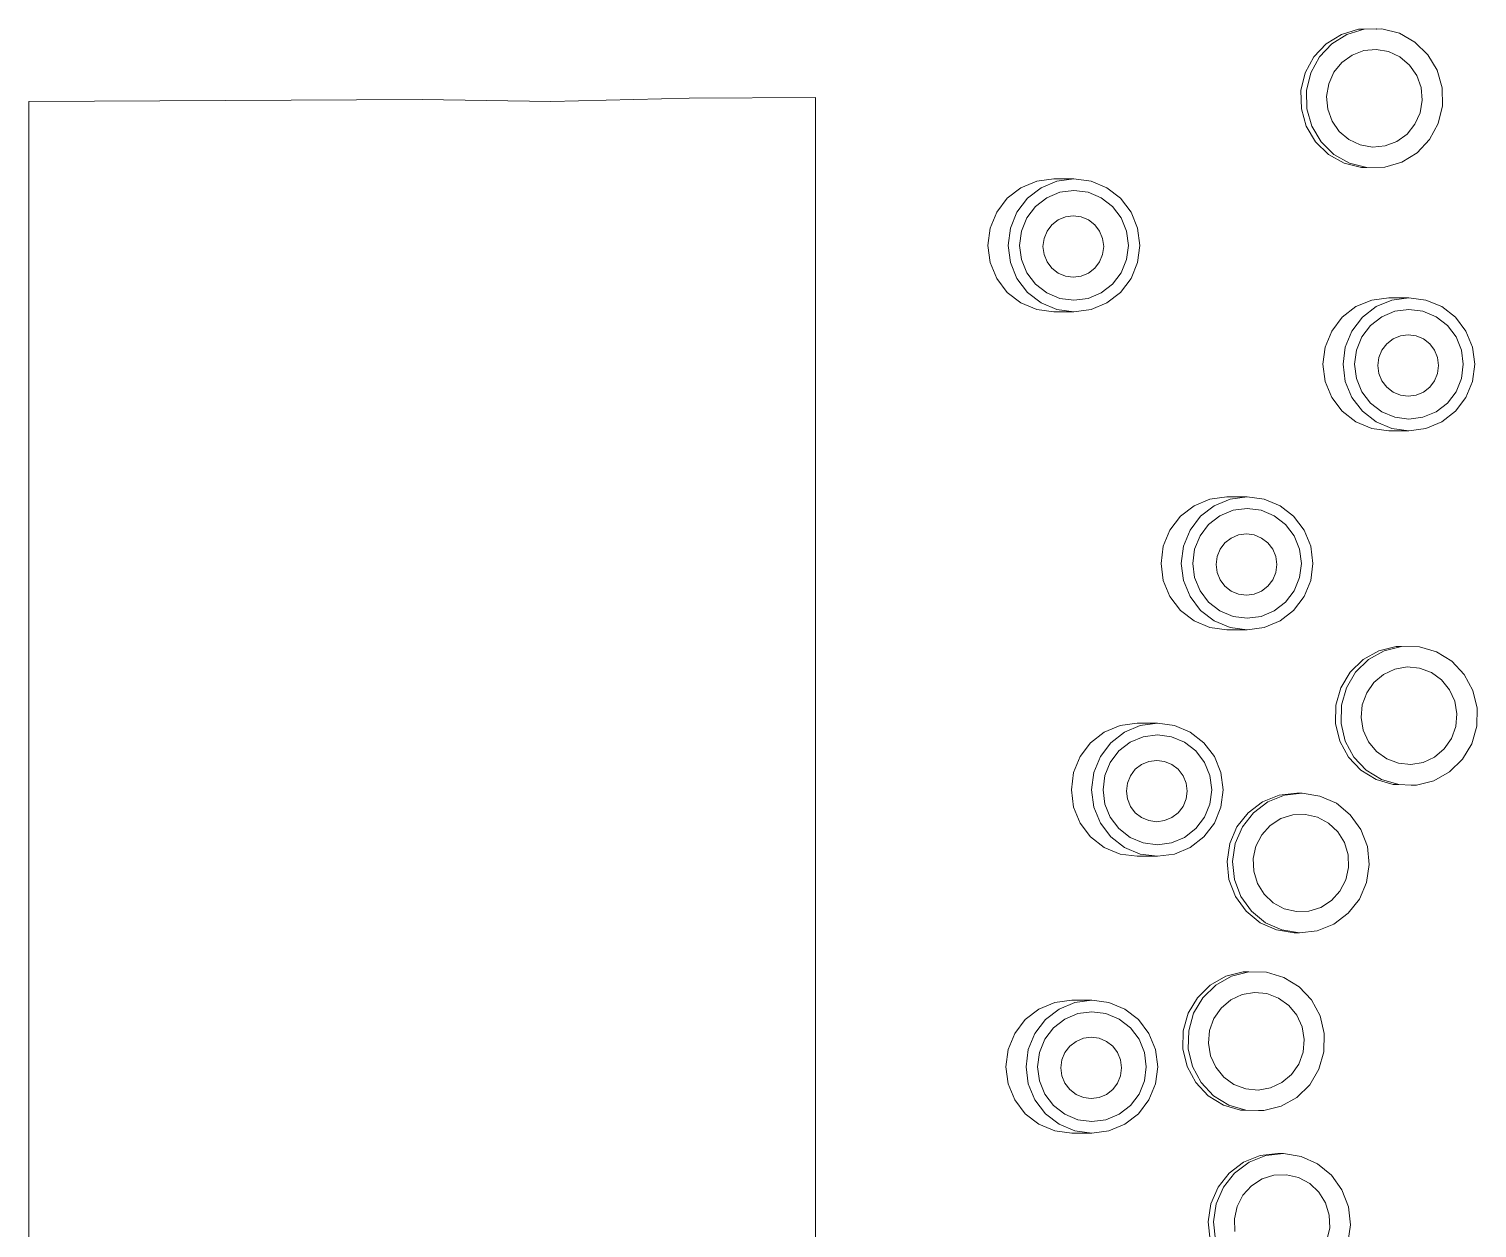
# Model space of a CAD drawing. Header units: millimetres. Extents: x 1448174 to 1599581, y -224422 to -106989.
# Drawn here: x 1467194.9 to 1467380.8, y -127194.9 to -127041 of the extents above; entities that cross this region are included whole.
import ezdxf

# ---------------------------------------------------------------- set-up
doc = ezdxf.new("R2010")
doc.units = ezdxf.units.MM
doc.header["$LTSCALE"] = 600
doc.header["$MEASUREMENT"] = 0
doc.layers.add('furniture', color=30, linetype='Continuous', lineweight=9)

msp = doc.modelspace()

# ---------------------------------------------------------------- linework, layer by layer
at = {"layer": 'furniture'}
for p, q in [((1467363.392, -127041.6602), (1467361.431, -127042.8705)), ((1467364.0945, -127041.6602), (1467362.1334, -127042.8705)), ((1467365.5934, -127041.0087), (1467363.392, -127041.6602)), ((1467366.2959, -127041.0087), (1467364.0945, -127041.6602)), ((1467366.2959, -127041.0087), (1467365.5934, -127041.0087)), ((1467367.8852, -127040.9605), (1467366.2959, -127041.0087)), ((1467367.9395, -127040.9741), (1467367.8852, -127040.9605)), ((1467368.5876, -127040.9605), (1467367.9395, -127040.9741)), ((1467370.8135, -127041.5188), (1467368.5876, -127040.9605)), ((1467372.8219, -127042.6456), (1467370.8135, -127041.5188)), ((1467374.4758, -127044.2641), (1467372.8219, -127042.6456)), ((1467358.739, -127046.6053), (1467359.8439, -127044.5572)), ((1467360.5463, -127044.5572), (1467359.4414, -127046.6053)), ((1467359.8439, -127044.5572), (1467361.431, -127042.8705)), ((1467362.1334, -127042.8705), (1467360.5463, -127044.5572)), ((1467364.7538, -127044.3164), (1467363.4444, -127045.2622)), ((1467366.2587, -127043.7485), (1467364.7538, -127044.3164)), ((1467367.8563, -127043.5971), (1467366.2587, -127043.7485)), ((1467369.438, -127043.8725), (1467367.8563, -127043.5971)), ((1467370.8958, -127044.556), (1467369.438, -127043.8725)), ((1467372.1306, -127045.6011), (1467370.8958, -127044.556)), ((1467375.6626, -127046.264), (1467374.4758, -127044.2641)), ((1467363.4444, -127045.2622), (1467362.4197, -127046.5214)), ((1467373.058, -127046.9364), (1467372.1306, -127045.6011)), ((1467376.3014, -127048.509), (1467375.6626, -127046.264)), ((1467358.1915, -127048.8753), (1467358.739, -127046.6053)), ((1467359.4414, -127046.6053), (1467358.894, -127048.8753)), ((1467361.7494, -127048.0081), (1467361.4793, -127049.6211)), ((1467362.4197, -127046.5214), (1467361.7494, -127048.0081)), ((1467373.6149, -127048.471), (1467373.058, -127046.9364)), ((1467194.9443, -127050.2695), (1467245.418, -127050.0195)), ((1467261.9196, -127050.2664), (1467245.418, -127050.0195)), ((1467279.6775, -127049.8499), (1467261.9196, -127050.2664)), ((1467295.8918, -127049.7696), (1467279.6775, -127049.8499)), ((1467295.8918, -127049.7696), (1467295.8918, -127305.2108)), ((1467358.2388, -127051.2124), (1467358.1915, -127048.8753)), ((1467358.894, -127048.8753), (1467358.9413, -127051.2124)), ((1467361.4793, -127049.6211), (1467361.6278, -127051.2504)), ((1467373.4933, -127051.7133), (1467373.7634, -127050.1003)), ((1467373.7634, -127050.1003), (1467373.6149, -127048.471)), ((1467376.3487, -127050.8461), (1467376.3014, -127048.509)), ((1467194.9443, -127234.5383), (1467194.9443, -127050.2695)), ((1467358.8776, -127053.4574), (1467358.2388, -127051.2124)), ((1467358.9413, -127051.2124), (1467359.5801, -127053.4574)), ((1467361.6278, -127051.2504), (1467362.1847, -127052.785)), ((1467372.823, -127053.2001), (1467373.4933, -127051.7133)), ((1467375.8013, -127053.1161), (1467376.3487, -127050.8461)), ((1467360.0644, -127055.4573), (1467358.8776, -127053.4574)), ((1467359.5801, -127053.4574), (1467360.7669, -127055.4573)), ((1467362.1847, -127052.785), (1467363.1121, -127054.1203)), ((1467371.7982, -127054.4592), (1467372.823, -127053.2001)), ((1467374.6963, -127055.1642), (1467375.8013, -127053.1161)), ((1467361.7184, -127057.0758), (1467360.0644, -127055.4573)), ((1467360.7669, -127055.4573), (1467362.4208, -127057.0758)), ((1467363.1121, -127054.1203), (1467364.3468, -127055.1654)), ((1467364.3468, -127055.1654), (1467365.8047, -127055.8489)), ((1467368.984, -127055.9729), (1467370.4889, -127055.405)), ((1467370.4889, -127055.405), (1467371.7982, -127054.4592)), ((1467373.1093, -127056.8509), (1467374.6963, -127055.1642)), ((1467363.7267, -127058.2026), (1467361.7184, -127057.0758)), ((1467362.4208, -127057.0758), (1467364.4292, -127058.2026)), ((1467365.8047, -127055.8489), (1467367.3864, -127056.1243)), ((1467367.3864, -127056.1243), (1467368.984, -127055.9729)), ((1467371.1482, -127058.0612), (1467373.1093, -127056.8509)), ((1467365.9526, -127058.7609), (1467363.7267, -127058.2026)), ((1467364.4292, -127058.2026), (1467366.6551, -127058.7609)), ((1467365.9526, -127058.7609), (1467366.6551, -127058.7609)), ((1467366.6551, -127058.7609), (1467368.9468, -127058.7127)), ((1467368.9468, -127058.7127), (1467371.1482, -127058.0612)), ((1467322.2451, -127061.3459), (1467320.495, -127062.7033)), ((1467324.2831, -127060.4925), (1467322.2451, -127061.3459)), ((1467324.8337, -127061.3459), (1467323.0837, -127062.7033)), ((1467326.4701, -127060.2015), (1467324.2831, -127060.4925)), ((1467326.8717, -127060.4925), (1467324.8337, -127061.3459)), ((1467326.4701, -127060.2015), (1467329.0587, -127060.2015)), ((1467329.0587, -127060.2015), (1467326.8717, -127060.4925)), ((1467331.2458, -127060.4925), (1467329.0587, -127060.2015)), ((1467333.2837, -127061.3459), (1467331.2458, -127060.4925)), ((1467335.0338, -127062.7033), (1467333.2837, -127061.3459)), ((1467320.495, -127062.7033), (1467319.1522, -127064.4723)), ((1467323.0837, -127062.7033), (1467321.7408, -127064.4723)), ((1467325.5704, -127062.6357), (1467324.1256, -127063.7564)), ((1467327.2531, -127061.9312), (1467325.5704, -127062.6357)), ((1467329.0587, -127061.6909), (1467327.2531, -127061.9312)), ((1467330.8644, -127061.9312), (1467329.0587, -127061.6909)), ((1467332.547, -127062.6357), (1467330.8644, -127061.9312)), ((1467333.9919, -127063.7564), (1467332.547, -127062.6357)), ((1467336.3766, -127064.4723), (1467335.0338, -127062.7033)), ((1467319.1522, -127064.4723), (1467318.308, -127066.5324)), ((1467321.7408, -127064.4723), (1467320.8967, -127066.5324)), ((1467324.1256, -127063.7564), (1467323.0168, -127065.217)), ((1467327.9659, -127065.0942), (1467327.0263, -127065.4876)), ((1467328.9741, -127064.9601), (1467327.9659, -127065.0942)), ((1467329.9824, -127065.0942), (1467328.9741, -127064.9601)), ((1467330.9219, -127065.4876), (1467329.9824, -127065.0942)), ((1467335.1006, -127065.217), (1467333.9919, -127063.7564)), ((1467337.2208, -127066.5324), (1467336.3766, -127064.4723)), ((1467318.308, -127066.5324), (1467318.0201, -127068.7431)), ((1467320.8967, -127066.5324), (1467320.6088, -127068.7431)), ((1467322.3199, -127066.9179), (1467322.0822, -127068.7431)), ((1467323.0168, -127065.217), (1467322.3199, -127066.9179)), ((1467325.6004, -127066.929), (1467325.2112, -127067.8787)), ((1467326.2195, -127066.1134), (1467325.6004, -127066.929)), ((1467327.0263, -127065.4876), (1467326.2195, -127066.1134)), ((1467331.7287, -127066.1134), (1467330.9219, -127065.4876)), ((1467332.3478, -127066.929), (1467331.7287, -127066.1134)), ((1467332.737, -127067.8787), (1467332.3478, -127066.929)), ((1467335.7976, -127066.9179), (1467335.1006, -127065.217)), ((1467336.0353, -127068.7431), (1467335.7976, -127066.9179)), ((1467337.5087, -127068.7431), (1467337.2208, -127066.5324)), ((1467318.0201, -127068.7431), (1467318.308, -127070.9538)), ((1467320.6088, -127068.7431), (1467320.8967, -127070.9538)), ((1467322.0822, -127068.7431), (1467322.3199, -127070.5684)), ((1467325.2112, -127067.8787), (1467325.0785, -127068.8979)), ((1467332.8697, -127068.8979), (1467332.737, -127067.8787)), ((1467335.7976, -127070.5684), (1467336.0353, -127068.7431)), ((1467337.2208, -127070.9538), (1467337.5087, -127068.7431)), ((1467322.3199, -127070.5684), (1467323.0168, -127072.2692)), ((1467325.0785, -127068.8979), (1467325.2112, -127069.9171)), ((1467325.2112, -127069.9171), (1467325.6004, -127070.8669)), ((1467332.3478, -127070.8669), (1467332.737, -127069.9171)), ((1467332.737, -127069.9171), (1467332.8697, -127068.8979)), ((1467335.1006, -127072.2692), (1467335.7976, -127070.5684)), ((1467318.308, -127070.9538), (1467319.1522, -127073.0139)), ((1467320.8967, -127070.9538), (1467321.7408, -127073.0139)), ((1467323.0168, -127072.2692), (1467324.1256, -127073.7298)), ((1467325.6004, -127070.8669), (1467326.2195, -127071.6824)), ((1467326.2195, -127071.6824), (1467327.0263, -127072.3082)), ((1467327.0263, -127072.3082), (1467327.9659, -127072.7016)), ((1467329.9824, -127072.7016), (1467330.9219, -127072.3082)), ((1467330.9219, -127072.3082), (1467331.7287, -127071.6824)), ((1467331.7287, -127071.6824), (1467332.3478, -127070.8669)), ((1467333.9919, -127073.7298), (1467335.1006, -127072.2692)), ((1467336.3766, -127073.0139), (1467337.2208, -127070.9538)), ((1467319.1522, -127073.0139), (1467320.495, -127074.7829)), ((1467321.7408, -127073.0139), (1467323.0837, -127074.7829)), ((1467324.1256, -127073.7298), (1467325.5704, -127074.8505)), ((1467327.9659, -127072.7016), (1467328.9741, -127072.8358)), ((1467328.9741, -127072.8358), (1467329.9824, -127072.7016)), ((1467332.547, -127074.8505), (1467333.9919, -127073.7298)), ((1467335.0338, -127074.7829), (1467336.3766, -127073.0139)), ((1467320.495, -127074.7829), (1467322.2451, -127076.1404)), ((1467322.2451, -127076.1404), (1467324.2831, -127076.9937)), ((1467323.0837, -127074.7829), (1467324.8337, -127076.1404)), ((1467324.8337, -127076.1404), (1467326.8717, -127076.9937)), ((1467325.5704, -127074.8505), (1467327.2531, -127075.555)), ((1467327.2531, -127075.555), (1467329.0587, -127075.7953)), ((1467329.0587, -127075.7953), (1467330.8644, -127075.555)), ((1467330.8644, -127075.555), (1467332.547, -127074.8505)), ((1467331.2458, -127076.9937), (1467333.2837, -127076.1404)), ((1467333.2837, -127076.1404), (1467335.0338, -127074.7829)), ((1467367.2688, -127075.7606), (1467365.2308, -127076.6139)), ((1467369.4558, -127075.4696), (1467367.2688, -127075.7606)), ((1467369.8574, -127075.7606), (1467367.8194, -127076.6139)), ((1467369.4558, -127075.4696), (1467372.0444, -127075.4696)), ((1467372.0444, -127075.4696), (1467369.8574, -127075.7606)), ((1467374.2315, -127075.7606), (1467372.0444, -127075.4696)), ((1467376.2694, -127076.6139), (1467374.2315, -127075.7606)), ((1467324.2831, -127076.9937), (1467326.4701, -127077.2847)), ((1467326.4701, -127077.2847), (1467329.0587, -127077.2847)), ((1467326.8717, -127076.9937), (1467329.0587, -127077.2847)), ((1467329.0587, -127077.2847), (1467331.2458, -127076.9937)), ((1467363.4807, -127077.9713), (1467362.1379, -127079.7404)), ((1467365.2308, -127076.6139), (1467363.4807, -127077.9713)), ((1467366.0694, -127077.9713), (1467364.7265, -127079.7404)), ((1467367.8194, -127076.6139), (1467366.0694, -127077.9713)), ((1467368.5562, -127077.9038), (1467367.1113, -127079.0245)), ((1467370.2388, -127077.1992), (1467368.5562, -127077.9038)), ((1467372.0444, -127076.9589), (1467370.2388, -127077.1992)), ((1467373.8501, -127077.1992), (1467372.0444, -127076.9589)), ((1467375.5327, -127077.9038), (1467373.8501, -127077.1992)), ((1467376.9776, -127079.0245), (1467375.5327, -127077.9038)), ((1467378.0195, -127077.9713), (1467376.2694, -127076.6139)), ((1467379.3623, -127079.7404), (1467378.0195, -127077.9713)), ((1467362.1379, -127079.7404), (1467361.2937, -127081.8004)), ((1467364.7265, -127079.7404), (1467363.8824, -127081.8004)), ((1467367.1113, -127079.0245), (1467366.0025, -127080.4851)), ((1467378.0863, -127080.4851), (1467376.9776, -127079.0245)), ((1467380.2065, -127081.8004), (1467379.3623, -127079.7404)), ((1467361.2937, -127081.8004), (1467361.0058, -127084.0112)), ((1467363.8824, -127081.8004), (1467363.5945, -127084.0112)), ((1467366.0025, -127080.4851), (1467365.3056, -127082.1859)), ((1467369.2052, -127081.3815), (1467368.5861, -127082.1971)), ((1467370.012, -127080.7557), (1467369.2052, -127081.3815)), ((1467370.9516, -127080.3623), (1467370.012, -127080.7557)), ((1467371.9598, -127080.2281), (1467370.9516, -127080.3623)), ((1467372.9681, -127080.3623), (1467371.9598, -127080.2281)), ((1467373.9076, -127080.7557), (1467372.9681, -127080.3623)), ((1467374.7144, -127081.3815), (1467373.9076, -127080.7557)), ((1467375.3335, -127082.1971), (1467374.7144, -127081.3815)), ((1467378.7833, -127082.1859), (1467378.0863, -127080.4851)), ((1467380.4944, -127084.0112), (1467380.2065, -127081.8004)), ((1467365.3056, -127082.1859), (1467365.0679, -127084.0112)), ((1467368.1969, -127083.1468), (1467368.0642, -127084.166)), ((1467368.5861, -127082.1971), (1467368.1969, -127083.1468)), ((1467375.7227, -127083.1468), (1467375.3335, -127082.1971)), ((1467375.8554, -127084.166), (1467375.7227, -127083.1468)), ((1467379.021, -127084.0112), (1467378.7833, -127082.1859)), ((1467361.0058, -127084.0112), (1467361.2937, -127086.2219)), ((1467363.5945, -127084.0112), (1467363.8824, -127086.2219)), ((1467365.0679, -127084.0112), (1467365.3056, -127085.8364)), ((1467368.0642, -127084.166), (1467368.1969, -127085.1852)), ((1467368.1969, -127085.1852), (1467368.5861, -127086.1349)), ((1467375.3335, -127086.1349), (1467375.7227, -127085.1852)), ((1467375.7227, -127085.1852), (1467375.8554, -127084.166)), ((1467378.7833, -127085.8364), (1467379.021, -127084.0112)), ((1467380.2065, -127086.2219), (1467380.4944, -127084.0112)), ((1467361.2937, -127086.2219), (1467362.1379, -127088.282)), ((1467363.8824, -127086.2219), (1467364.7265, -127088.282)), ((1467365.3056, -127085.8364), (1467366.0025, -127087.5373)), ((1467368.5861, -127086.1349), (1467369.2052, -127086.9505)), ((1467369.2052, -127086.9505), (1467370.012, -127087.5763)), ((1467373.9076, -127087.5763), (1467374.7144, -127086.9505)), ((1467374.7144, -127086.9505), (1467375.3335, -127086.1349)), ((1467378.0863, -127087.5373), (1467378.7833, -127085.8364)), ((1467379.3623, -127088.282), (1467380.2065, -127086.2219)), ((1467362.1379, -127088.282), (1467363.4807, -127090.051)), ((1467364.7265, -127088.282), (1467366.0694, -127090.051)), ((1467366.0025, -127087.5373), (1467367.1113, -127088.9979)), ((1467367.1113, -127088.9979), (1467368.5562, -127090.1186)), ((1467370.012, -127087.5763), (1467370.9516, -127087.9697)), ((1467370.9516, -127087.9697), (1467371.9598, -127088.1039)), ((1467371.9598, -127088.1039), (1467372.9681, -127087.9697)), ((1467372.9681, -127087.9697), (1467373.9076, -127087.5763)), ((1467375.5327, -127090.1186), (1467376.9776, -127088.9979)), ((1467376.9776, -127088.9979), (1467378.0863, -127087.5373)), ((1467378.0195, -127090.051), (1467379.3623, -127088.282)), ((1467363.4807, -127090.051), (1467365.2308, -127091.4084)), ((1467366.0694, -127090.051), (1467367.8194, -127091.4084)), ((1467368.5562, -127090.1186), (1467370.2388, -127090.8231)), ((1467370.2388, -127090.8231), (1467372.0444, -127091.0634)), ((1467372.0444, -127091.0634), (1467373.8501, -127090.8231)), ((1467373.8501, -127090.8231), (1467375.5327, -127090.1186)), ((1467376.2694, -127091.4084), (1467378.0195, -127090.051)), ((1467365.2308, -127091.4084), (1467367.2688, -127092.2617)), ((1467367.2688, -127092.2617), (1467369.4558, -127092.5528)), ((1467367.8194, -127091.4084), (1467369.8574, -127092.2617)), ((1467369.4558, -127092.5528), (1467372.0444, -127092.5528)), ((1467369.8574, -127092.2617), (1467372.0444, -127092.5528)), ((1467372.0444, -127092.5528), (1467374.2315, -127092.2617)), ((1467374.2315, -127092.2617), (1467376.2694, -127091.4084)), ((1467344.4616, -127102.1758), (1467342.7115, -127103.5332)), ((1467346.4996, -127101.3225), (1467344.4616, -127102.1758)), ((1467347.0502, -127102.1758), (1467345.3002, -127103.5332)), ((1467348.6866, -127101.0314), (1467346.4996, -127101.3225)), ((1467349.0882, -127101.3225), (1467347.0502, -127102.1758)), ((1467348.6866, -127101.0314), (1467351.2752, -127101.0314)), ((1467351.2752, -127101.0314), (1467349.0882, -127101.3225)), ((1467353.4622, -127101.3225), (1467351.2752, -127101.0314)), ((1467355.5002, -127102.1758), (1467353.4622, -127101.3225)), ((1467357.2503, -127103.5332), (1467355.5002, -127102.1758)), ((1467342.7115, -127103.5332), (1467341.3687, -127105.3022)), ((1467345.3002, -127103.5332), (1467343.9573, -127105.3022)), ((1467347.7869, -127103.4656), (1467346.342, -127104.5864)), ((1467349.4696, -127102.7611), (1467347.7869, -127103.4656)), ((1467351.2752, -127102.5208), (1467349.4696, -127102.7611)), ((1467353.0809, -127102.7611), (1467351.2752, -127102.5208)), ((1467354.7635, -127103.4656), (1467353.0809, -127102.7611)), ((1467356.2084, -127104.5864), (1467354.7635, -127103.4656)), ((1467358.5931, -127105.3022), (1467357.2503, -127103.5332)), ((1467341.3687, -127105.3022), (1467340.5245, -127107.3623)), ((1467343.9573, -127105.3022), (1467343.1132, -127107.3623)), ((1467346.342, -127104.5864), (1467345.2333, -127106.0469)), ((1467350.1823, -127105.9242), (1467349.2428, -127106.3176)), ((1467351.1906, -127105.79), (1467350.1823, -127105.9242)), ((1467352.1989, -127105.9242), (1467351.1906, -127105.79)), ((1467353.1384, -127106.3176), (1467352.1989, -127105.9242)), ((1467357.3171, -127106.0469), (1467356.2084, -127104.5864)), ((1467359.4373, -127107.3623), (1467358.5931, -127105.3022)), ((1467340.5245, -127107.3623), (1467340.2366, -127109.573)), ((1467343.1132, -127107.3623), (1467342.8252, -127109.573)), ((1467344.5364, -127107.7478), (1467344.2986, -127109.573)), ((1467345.2333, -127106.0469), (1467344.5364, -127107.7478)), ((1467347.8169, -127107.7589), (1467347.4277, -127108.7087)), ((1467348.436, -127106.9434), (1467347.8169, -127107.7589)), ((1467349.2428, -127106.3176), (1467348.436, -127106.9434)), ((1467353.9452, -127106.9434), (1467353.1384, -127106.3176)), ((1467354.5643, -127107.7589), (1467353.9452, -127106.9434)), ((1467354.9535, -127108.7087), (1467354.5643, -127107.7589)), ((1467358.0141, -127107.7478), (1467357.3171, -127106.0469)), ((1467358.2518, -127109.573), (1467358.0141, -127107.7478)), ((1467359.7252, -127109.573), (1467359.4373, -127107.3623)), ((1467340.2366, -127109.573), (1467340.5245, -127111.7838)), ((1467342.8252, -127109.573), (1467343.1132, -127111.7838)), ((1467344.2986, -127109.573), (1467344.5364, -127111.3983)), ((1467347.4277, -127108.7087), (1467347.295, -127109.7279)), ((1467355.0862, -127109.7279), (1467354.9535, -127108.7087)), ((1467358.0141, -127111.3983), (1467358.2518, -127109.573)), ((1467359.4373, -127111.7838), (1467359.7252, -127109.573)), ((1467344.5364, -127111.3983), (1467345.2333, -127113.0992)), ((1467347.295, -127109.7279), (1467347.4277, -127110.7471)), ((1467347.4277, -127110.7471), (1467347.8169, -127111.6968)), ((1467354.5643, -127111.6968), (1467354.9535, -127110.7471)), ((1467354.9535, -127110.7471), (1467355.0862, -127109.7279)), ((1467357.3171, -127113.0992), (1467358.0141, -127111.3983)), ((1467340.5245, -127111.7838), (1467341.3687, -127113.8438)), ((1467343.1132, -127111.7838), (1467343.9573, -127113.8438)), ((1467345.2333, -127113.0992), (1467346.342, -127114.5597)), ((1467347.8169, -127111.6968), (1467348.436, -127112.5124)), ((1467348.436, -127112.5124), (1467349.2428, -127113.1382)), ((1467349.2428, -127113.1382), (1467350.1823, -127113.5316)), ((1467352.1989, -127113.5316), (1467353.1384, -127113.1382)), ((1467353.1384, -127113.1382), (1467353.9452, -127112.5124)), ((1467353.9452, -127112.5124), (1467354.5643, -127111.6968)), ((1467356.2084, -127114.5597), (1467357.3171, -127113.0992)), ((1467358.5931, -127113.8438), (1467359.4373, -127111.7838)), ((1467341.3687, -127113.8438), (1467342.7115, -127115.6129)), ((1467343.9573, -127113.8438), (1467345.3002, -127115.6129)), ((1467346.342, -127114.5597), (1467347.7869, -127115.6804)), ((1467350.1823, -127113.5316), (1467351.1906, -127113.6657)), ((1467351.1906, -127113.6657), (1467352.1989, -127113.5316)), ((1467354.7635, -127115.6804), (1467356.2084, -127114.5597)), ((1467357.2503, -127115.6129), (1467358.5931, -127113.8438)), ((1467342.7115, -127115.6129), (1467344.4616, -127116.9703)), ((1467344.4616, -127116.9703), (1467346.4996, -127117.8236)), ((1467345.3002, -127115.6129), (1467347.0502, -127116.9703)), ((1467347.0502, -127116.9703), (1467349.0882, -127117.8236)), ((1467347.7869, -127115.6804), (1467349.4696, -127116.385)), ((1467349.4696, -127116.385), (1467351.2752, -127116.6253)), ((1467351.2752, -127116.6253), (1467353.0809, -127116.385)), ((1467353.0809, -127116.385), (1467354.7635, -127115.6804)), ((1467353.4622, -127117.8236), (1467355.5002, -127116.9703)), ((1467355.5002, -127116.9703), (1467357.2503, -127115.6129)), ((1467346.4996, -127117.8236), (1467348.6866, -127118.1146)), ((1467348.6866, -127118.1146), (1467351.2752, -127118.1146)), ((1467349.0882, -127117.8236), (1467351.2752, -127118.1146)), ((1467351.2752, -127118.1146), (1467353.4622, -127117.8236)), ((1467368.1633, -127120.7894), (1467366.155, -127121.9162)), ((1467366.8574, -127121.9162), (1467368.8658, -127120.7894)), ((1467368.1633, -127120.7894), (1467370.3892, -127120.2311)), ((1467368.8658, -127120.7894), (1467371.0917, -127120.2311)), ((1467370.3892, -127120.2311), (1467371.0917, -127120.2311)), ((1467371.0917, -127120.2311), (1467373.3834, -127120.2793)), ((1467373.3834, -127120.2793), (1467375.5848, -127120.9308)), ((1467366.155, -127121.9162), (1467364.501, -127123.5347)), ((1467365.2035, -127123.5347), (1467366.8574, -127121.9162)), ((1467375.5848, -127120.9308), (1467377.5459, -127122.1411)), ((1467377.5459, -127122.1411), (1467379.133, -127123.8278)), ((1467363.3142, -127125.5346), (1467364.501, -127123.5347)), ((1467364.0167, -127125.5346), (1467365.2035, -127123.5347)), ((1467367.5487, -127124.8717), (1467368.7835, -127123.8267)), ((1467368.7835, -127123.8267), (1467370.2413, -127123.1431)), ((1467370.2413, -127123.1431), (1467371.823, -127122.8677)), ((1467371.823, -127122.8677), (1467373.4206, -127123.0191)), ((1467373.4206, -127123.0191), (1467374.9255, -127123.587)), ((1467374.9255, -127123.587), (1467376.2348, -127124.5328)), ((1467376.2348, -127124.5328), (1467377.2596, -127125.792)), ((1467379.133, -127123.8278), (1467380.2379, -127125.8759)), ((1467362.6754, -127127.7796), (1467363.3142, -127125.5346)), ((1467363.3779, -127127.7796), (1467364.0167, -127125.5346)), ((1467366.0644, -127127.7416), (1467366.6213, -127126.207)), ((1467366.6213, -127126.207), (1467367.5487, -127124.8717)), ((1467377.2596, -127125.792), (1467377.9299, -127127.2787)), ((1467380.2379, -127125.8759), (1467380.7853, -127128.1459)), ((1467362.6281, -127130.1167), (1467362.6754, -127127.7796)), ((1467363.3306, -127130.1167), (1467363.3779, -127127.7796)), ((1467365.9159, -127129.3709), (1467366.0644, -127127.7416)), ((1467377.9299, -127127.2787), (1467378.2, -127128.8917)), ((1467380.7853, -127128.1459), (1467380.738, -127130.483)), ((1467337.1721, -127130.1037), (1467334.9851, -127130.3947)), ((1467337.1721, -127130.1037), (1467339.7608, -127130.1037)), ((1467339.7608, -127130.1037), (1467337.5737, -127130.3947)), ((1467341.9478, -127130.3947), (1467339.7608, -127130.1037)), ((1467363.1756, -127132.3867), (1467362.6281, -127130.1167)), ((1467363.878, -127132.3867), (1467363.3306, -127130.1167)), ((1467366.186, -127130.9839), (1467365.9159, -127129.3709)), ((1467378.2, -127128.8917), (1467378.0515, -127130.521)), ((1467332.9471, -127131.248), (1467331.1971, -127132.6054)), ((1467334.9851, -127130.3947), (1467332.9471, -127131.248)), ((1467335.5358, -127131.248), (1467333.7857, -127132.6054)), ((1467337.5737, -127130.3947), (1467335.5358, -127131.248)), ((1467337.9551, -127131.8333), (1467336.2725, -127132.5379)), ((1467339.7608, -127131.593), (1467337.9551, -127131.8333)), ((1467341.5664, -127131.8333), (1467339.7608, -127131.593)), ((1467343.2491, -127132.5379), (1467341.5664, -127131.8333)), ((1467343.9858, -127131.248), (1467341.9478, -127130.3947)), ((1467345.7358, -127132.6054), (1467343.9858, -127131.248)), ((1467366.8563, -127132.4707), (1467366.186, -127130.9839)), ((1467378.0515, -127130.521), (1467377.4946, -127132.0556)), ((1467380.738, -127130.483), (1467380.0992, -127132.728)), ((1467331.1971, -127132.6054), (1467329.8542, -127134.3745)), ((1467333.7857, -127132.6054), (1467332.4429, -127134.3745)), ((1467334.8276, -127133.6586), (1467333.7189, -127135.1192)), ((1467336.2725, -127132.5379), (1467334.8276, -127133.6586)), ((1467344.6939, -127133.6586), (1467343.2491, -127132.5379)), ((1467345.8027, -127135.1192), (1467344.6939, -127133.6586)), ((1467347.0787, -127134.3745), (1467345.7358, -127132.6054)), ((1467364.2805, -127134.4348), (1467363.1756, -127132.3867)), ((1467364.983, -127134.4348), (1467363.878, -127132.3867)), ((1467367.8811, -127133.7298), (1467366.8563, -127132.4707)), ((1467369.1904, -127134.6756), (1467367.8811, -127133.7298)), ((1467376.5672, -127133.3909), (1467375.3325, -127134.436)), ((1467377.4946, -127132.0556), (1467376.5672, -127133.3909)), ((1467380.0992, -127132.728), (1467378.9124, -127134.7279)), ((1467329.8542, -127134.3745), (1467329.0101, -127136.4345)), ((1467332.4429, -127134.3745), (1467331.5987, -127136.4345)), ((1467333.7189, -127135.1192), (1467333.0219, -127136.82)), ((1467337.7283, -127135.3898), (1467336.9215, -127136.0156)), ((1467338.6679, -127134.9964), (1467337.7283, -127135.3898)), ((1467339.6762, -127134.8622), (1467338.6679, -127134.9964)), ((1467340.6844, -127134.9964), (1467339.6762, -127134.8622)), ((1467341.624, -127135.3898), (1467340.6844, -127134.9964)), ((1467342.4308, -127136.0156), (1467341.624, -127135.3898)), ((1467346.4996, -127136.82), (1467345.8027, -127135.1192)), ((1467347.9228, -127136.4345), (1467347.0787, -127134.3745)), ((1467365.8676, -127136.1215), (1467364.2805, -127134.4348)), ((1467366.57, -127136.1215), (1467364.983, -127134.4348)), ((1467370.6953, -127135.2435), (1467369.1904, -127134.6756)), ((1467372.2929, -127135.395), (1467370.6953, -127135.2435)), ((1467373.8746, -127135.1195), (1467372.2929, -127135.395)), ((1467375.3325, -127134.436), (1467373.8746, -127135.1195)), ((1467378.9124, -127134.7279), (1467377.2585, -127136.3464)), ((1467329.0101, -127136.4345), (1467328.7221, -127138.6453)), ((1467331.5987, -127136.4345), (1467331.3108, -127138.6453)), ((1467333.0219, -127136.82), (1467332.7842, -127138.6453)), ((1467336.3024, -127136.8312), (1467335.9133, -127137.7809)), ((1467336.9215, -127136.0156), (1467336.3024, -127136.8312)), ((1467343.0499, -127136.8312), (1467342.4308, -127136.0156)), ((1467343.439, -127137.7809), (1467343.0499, -127136.8312)), ((1467346.7373, -127138.6453), (1467346.4996, -127136.82)), ((1467348.2107, -127138.6453), (1467347.9228, -127136.4345)), ((1467367.8286, -127137.3318), (1467365.8676, -127136.1215)), ((1467368.5311, -127137.3318), (1467366.57, -127136.1215)), ((1467370.03, -127137.9833), (1467367.8286, -127137.3318)), ((1467370.7325, -127137.9833), (1467368.5311, -127137.3318)), ((1467375.2501, -127137.4732), (1467373.0242, -127138.0315)), ((1467377.2585, -127136.3464), (1467375.2501, -127137.4732)), ((1467328.7221, -127138.6453), (1467329.0101, -127140.856)), ((1467331.3108, -127138.6453), (1467331.5987, -127140.856)), ((1467332.7842, -127138.6453), (1467333.0219, -127140.4705)), ((1467335.9133, -127137.7809), (1467335.7805, -127138.8001)), ((1467335.7805, -127138.8001), (1467335.9133, -127139.8193)), ((1467343.5718, -127138.8001), (1467343.439, -127137.7809)), ((1467343.439, -127139.8193), (1467343.5718, -127138.8001)), ((1467346.4996, -127140.4705), (1467346.7373, -127138.6453)), ((1467347.9228, -127140.856), (1467348.2107, -127138.6453)), ((1467355.382, -127139.3472), (1467353.2466, -127140.1971)), ((1467353.949, -127140.1971), (1467356.0844, -127139.3472)), ((1467357.6603, -127139.09), (1467355.382, -127139.3472)), ((1467356.0844, -127139.3472), (1467358.3627, -127139.09)), ((1467357.6603, -127139.09), (1467358.3627, -127139.09)), ((1467358.3627, -127139.09), (1467360.6287, -127139.4429)), ((1467370.7325, -127137.9833), (1467370.03, -127137.9833)), ((1467372.3218, -127138.0315), (1467370.7325, -127137.9833)), ((1467372.3218, -127138.0315), (1467373.0242, -127138.0315)), ((1467329.0101, -127140.856), (1467329.8542, -127142.9161)), ((1467331.5987, -127140.856), (1467332.4429, -127142.9161)), ((1467333.0219, -127140.4705), (1467333.7189, -127142.1714)), ((1467335.9133, -127139.8193), (1467336.3024, -127140.769)), ((1467336.3024, -127140.769), (1467336.9215, -127141.5846)), ((1467342.4308, -127141.5846), (1467343.0499, -127140.769)), ((1467343.0499, -127140.769), (1467343.439, -127139.8193)), ((1467345.8027, -127142.1714), (1467346.4996, -127140.4705)), ((1467347.0787, -127142.9161), (1467347.9228, -127140.856)), ((1467353.2466, -127140.1971), (1467351.3996, -127141.5816)), ((1467352.1021, -127141.5816), (1467353.949, -127140.1971)), ((1467360.6287, -127139.4429), (1467362.7279, -127140.3818)), ((1467362.7279, -127140.3818), (1467364.5172, -127141.8428)), ((1467329.8542, -127142.9161), (1467331.1971, -127144.6851)), ((1467332.4429, -127142.9161), (1467333.7857, -127144.6851)), ((1467333.7189, -127142.1714), (1467334.8276, -127143.6319)), ((1467336.9215, -127141.5846), (1467337.7283, -127142.2104)), ((1467337.7283, -127142.2104), (1467338.6679, -127142.6038)), ((1467338.6679, -127142.6038), (1467339.6762, -127142.738)), ((1467339.6762, -127142.738), (1467340.6844, -127142.6038)), ((1467340.6844, -127142.6038), (1467341.624, -127142.2104)), ((1467341.624, -127142.2104), (1467342.4308, -127141.5846)), ((1467344.6939, -127143.6319), (1467345.8027, -127142.1714)), ((1467345.7358, -127144.6851), (1467347.0787, -127142.9161)), ((1467349.967, -127143.4064), (1467351.3996, -127141.5816)), ((1467350.6694, -127143.4064), (1467352.1021, -127141.5816)), ((1467354.2561, -127143.2193), (1467355.614, -127142.3476)), ((1467355.614, -127142.3476), (1467357.1469, -127141.8639)), ((1467357.1469, -127141.8639), (1467358.7503, -127141.8014)), ((1467358.7503, -127141.8014), (1467360.3149, -127142.1641)), ((1467360.3149, -127142.1641), (1467361.7342, -127142.9275)), ((1467361.7342, -127142.9275), (1467362.9113, -127144.0395)), ((1467364.5172, -127141.8428), (1467365.8748, -127143.7263)), ((1467331.1971, -127144.6851), (1467332.9471, -127146.0425)), ((1467333.7857, -127144.6851), (1467335.5358, -127146.0425)), ((1467334.8276, -127143.6319), (1467336.2725, -127144.7527)), ((1467336.2725, -127144.7527), (1467337.9551, -127145.4572)), ((1467341.5664, -127145.4572), (1467343.2491, -127144.7527)), ((1467343.2491, -127144.7527), (1467344.6939, -127143.6319)), ((1467343.9858, -127146.0425), (1467345.7358, -127144.6851)), ((1467349.0463, -127145.5471), (1467349.967, -127143.4064)), ((1467349.7487, -127145.5471), (1467350.6694, -127143.4064)), ((1467352.4172, -127145.8671), (1467353.1657, -127144.4197)), ((1467353.1657, -127144.4197), (1467354.2561, -127143.2193)), ((1467362.9113, -127144.0395), (1467363.7661, -127145.4243)), ((1467365.8748, -127143.7263), (1467366.7082, -127145.904)), ((1467332.9471, -127146.0425), (1467334.9851, -127146.8958)), ((1467335.5358, -127146.0425), (1467337.5737, -127146.8958)), ((1467337.9551, -127145.4572), (1467339.7608, -127145.6975)), ((1467339.7608, -127145.6975), (1467341.5664, -127145.4572)), ((1467341.9478, -127146.8958), (1467343.9858, -127146.0425)), ((1467348.7003, -127147.858), (1467349.0463, -127145.5471)), ((1467349.4027, -127147.858), (1467349.7487, -127145.5471)), ((1467352.0614, -127147.4627), (1467352.4172, -127145.8671)), ((1467363.7661, -127145.4243), (1467364.2404, -127146.9875)), ((1467366.7082, -127145.904), (1467366.9604, -127148.2274)), ((1467334.9851, -127146.8958), (1467337.1721, -127147.1869)), ((1467337.1721, -127147.1869), (1467339.7608, -127147.1869)), ((1467337.5737, -127146.8958), (1467339.7608, -127147.1869)), ((1467339.7608, -127147.1869), (1467341.9478, -127146.8958)), ((1467348.9525, -127150.1814), (1467348.7003, -127147.858)), ((1467349.655, -127150.1814), (1467349.4027, -127147.858)), ((1467352.1228, -127149.0978), (1467352.0614, -127147.4627)), ((1467364.3017, -127148.6227), (1467363.946, -127150.2183)), ((1467364.2404, -127146.9875), (1467364.3017, -127148.6227)), ((1467366.9604, -127148.2274), (1467366.6144, -127150.5383)), ((1467349.7858, -127152.3591), (1467348.9525, -127150.1814)), ((1467350.4883, -127152.3591), (1467349.655, -127150.1814)), ((1467352.597, -127150.6611), (1467352.1228, -127149.0978)), ((1467363.946, -127150.2183), (1467363.1974, -127151.6656)), ((1467366.6144, -127150.5383), (1467365.6937, -127152.679)), ((1467351.1434, -127154.2426), (1467349.7858, -127152.3591)), ((1467351.8459, -127154.2426), (1467350.4883, -127152.3591)), ((1467353.4518, -127152.0459), (1467352.597, -127150.6611)), ((1467354.629, -127153.1579), (1467353.4518, -127152.0459)), ((1467363.1974, -127151.6656), (1467362.107, -127152.8661)), ((1467352.9328, -127155.7036), (1467351.1434, -127154.2426)), ((1467353.6353, -127155.7036), (1467351.8459, -127154.2426)), ((1467356.0482, -127153.9212), (1467354.629, -127153.1579)), ((1467357.6128, -127154.284), (1467356.0482, -127153.9212)), ((1467359.2162, -127154.2215), (1467357.6128, -127154.284)), ((1467360.7491, -127153.7378), (1467359.2162, -127154.2215)), ((1467362.107, -127152.8661), (1467360.7491, -127153.7378)), ((1467365.6937, -127152.679), (1467364.2611, -127154.5038)), ((1467355.032, -127156.6425), (1467352.9328, -127155.7036)), ((1467355.7345, -127156.6425), (1467353.6353, -127155.7036)), ((1467362.4141, -127155.8883), (1467360.2787, -127156.7382)), ((1467364.2611, -127154.5038), (1467362.4141, -127155.8883)), ((1467357.298, -127156.9954), (1467355.032, -127156.6425)), ((1467358.0004, -127156.9954), (1467355.7345, -127156.6425)), ((1467357.298, -127156.9954), (1467358.0004, -127156.9954)), ((1467360.2787, -127156.7382), (1467358.0004, -127156.9954)), ((1467348.5634, -127162.5881), (1467346.555, -127163.7148)), ((1467347.2575, -127163.7148), (1467349.2658, -127162.5881)), ((1467350.7893, -127162.0297), (1467348.5634, -127162.5881)), ((1467349.2658, -127162.5881), (1467351.4917, -127162.0297)), ((1467350.7893, -127162.0297), (1467351.4917, -127162.0297)), ((1467351.4917, -127162.0297), (1467353.7835, -127162.078)), ((1467353.7835, -127162.078), (1467355.9849, -127162.7294)), ((1467355.9849, -127162.7294), (1467357.9459, -127163.9398)), ((1467343.7143, -127167.3332), (1467344.9011, -127165.3333)), ((1467344.4167, -127167.3332), (1467345.6036, -127165.3333)), ((1467346.555, -127163.7148), (1467344.9011, -127165.3333)), ((1467345.6036, -127165.3333), (1467347.2575, -127163.7148)), ((1467349.1835, -127165.6253), (1467350.6414, -127164.9418)), ((1467350.6414, -127164.9418), (1467352.223, -127164.6663)), ((1467352.223, -127164.6663), (1467353.8207, -127164.8177)), ((1467353.8207, -127164.8177), (1467355.3255, -127165.3857)), ((1467355.3255, -127165.3857), (1467356.6349, -127166.3315)), ((1467357.9459, -127163.9398), (1467359.533, -127165.6265)), ((1467324.5476, -127166.799), (1467322.7975, -127168.1564)), ((1467326.5855, -127165.9457), (1467324.5476, -127166.799)), ((1467327.1362, -127166.799), (1467325.3862, -127168.1564)), ((1467328.7726, -127165.6546), (1467326.5855, -127165.9457)), ((1467329.1742, -127165.9457), (1467327.1362, -127166.799)), ((1467328.7726, -127165.6546), (1467331.3612, -127165.6546)), ((1467331.3612, -127165.6546), (1467329.1742, -127165.9457)), ((1467331.3612, -127167.144), (1467329.5555, -127167.3843)), ((1467333.5482, -127165.9457), (1467331.3612, -127165.6546)), ((1467333.1669, -127167.3843), (1467331.3612, -127167.144)), ((1467335.5862, -127166.799), (1467333.5482, -127165.9457)), ((1467337.3362, -127168.1564), (1467335.5862, -127166.799)), ((1467347.0214, -127168.0057), (1467347.9488, -127166.6703)), ((1467347.9488, -127166.6703), (1467349.1835, -127165.6253)), ((1467356.6349, -127166.3315), (1467357.6596, -127167.5906)), ((1467359.533, -127165.6265), (1467360.6379, -127167.6746)), ((1467322.7975, -127168.1564), (1467321.4547, -127169.9254)), ((1467325.3862, -127168.1564), (1467324.0433, -127169.9254)), ((1467327.8729, -127168.0888), (1467326.428, -127169.2096)), ((1467329.5555, -127167.3843), (1467327.8729, -127168.0888)), ((1467334.8495, -127168.0888), (1467333.1669, -127167.3843)), ((1467336.2944, -127169.2096), (1467334.8495, -127168.0888)), ((1467338.6791, -127169.9254), (1467337.3362, -127168.1564)), ((1467343.0755, -127169.5782), (1467343.7143, -127167.3332)), ((1467343.7779, -127169.5782), (1467344.4167, -127167.3332)), ((1467346.4645, -127169.5403), (1467347.0214, -127168.0057)), ((1467357.6596, -127167.5906), (1467358.3299, -127169.0773)), ((1467358.3299, -127169.0773), (1467358.6, -127170.6903)), ((1467360.6379, -127167.6746), (1467361.1854, -127169.9446)), ((1467321.4547, -127169.9254), (1467320.6105, -127171.9855)), ((1467324.0433, -127169.9254), (1467323.1992, -127171.9855)), ((1467325.3193, -127170.6701), (1467324.6224, -127172.371)), ((1467326.428, -127169.2096), (1467325.3193, -127170.6701)), ((1467329.3288, -127170.9408), (1467328.522, -127171.5666)), ((1467330.2683, -127170.5474), (1467329.3288, -127170.9408)), ((1467331.2766, -127170.4132), (1467330.2683, -127170.5474)), ((1467332.2849, -127170.5474), (1467331.2766, -127170.4132)), ((1467333.2244, -127170.9408), (1467332.2849, -127170.5474)), ((1467334.0312, -127171.5666), (1467333.2244, -127170.9408)), ((1467337.4031, -127170.6701), (1467336.2944, -127169.2096)), ((1467338.1001, -127172.371), (1467337.4031, -127170.6701)), ((1467339.5233, -127171.9855), (1467338.6791, -127169.9254)), ((1467343.0282, -127171.9154), (1467343.0755, -127169.5782)), ((1467343.7306, -127171.9154), (1467343.7779, -127169.5782)), ((1467346.316, -127171.1696), (1467346.4645, -127169.5403)), ((1467358.6, -127170.6903), (1467358.4515, -127172.3196)), ((1467361.1854, -127169.9446), (1467361.1381, -127172.2817)), ((1467320.6105, -127171.9855), (1467320.3226, -127174.1962)), ((1467323.1992, -127171.9855), (1467322.9112, -127174.1962)), ((1467324.6224, -127172.371), (1467324.3846, -127174.1962)), ((1467327.9029, -127172.3821), (1467327.5137, -127173.3319)), ((1467328.522, -127171.5666), (1467327.9029, -127172.3821)), ((1467334.6503, -127172.3821), (1467334.0312, -127171.5666)), ((1467335.0395, -127173.3319), (1467334.6503, -127172.3821)), ((1467338.3378, -127174.1962), (1467338.1001, -127172.371)), ((1467339.8112, -127174.1962), (1467339.5233, -127171.9855)), ((1467343.5756, -127174.1853), (1467343.0282, -127171.9154)), ((1467344.2781, -127174.1853), (1467343.7306, -127171.9154)), ((1467346.5861, -127172.7826), (1467346.316, -127171.1696)), ((1467347.2564, -127174.2693), (1467346.5861, -127172.7826)), ((1467358.4515, -127172.3196), (1467357.8946, -127173.8543)), ((1467361.1381, -127172.2817), (1467360.4993, -127174.5267)), ((1467320.3226, -127174.1962), (1467320.6105, -127176.407)), ((1467322.9112, -127174.1962), (1467323.1992, -127176.407)), ((1467324.3846, -127174.1962), (1467324.6224, -127176.0215)), ((1467327.5137, -127173.3319), (1467327.381, -127174.3511)), ((1467327.381, -127174.3511), (1467327.5137, -127175.3703)), ((1467335.1722, -127174.3511), (1467335.0395, -127173.3319)), ((1467335.0395, -127175.3703), (1467335.1722, -127174.3511)), ((1467338.1001, -127176.0215), (1467338.3378, -127174.1962)), ((1467339.5233, -127176.407), (1467339.8112, -127174.1962)), ((1467344.6805, -127176.2335), (1467343.5756, -127174.1853)), ((1467345.383, -127176.2335), (1467344.2781, -127174.1853)), ((1467348.2811, -127175.5285), (1467347.2564, -127174.2693)), ((1467357.8946, -127173.8543), (1467356.9672, -127175.1896)), ((1467360.4993, -127174.5267), (1467359.3124, -127176.5266)), ((1467320.6105, -127176.407), (1467321.4547, -127178.467)), ((1467323.1992, -127176.407), (1467324.0433, -127178.467)), ((1467324.6224, -127176.0215), (1467325.3193, -127177.7223)), ((1467327.5137, -127175.3703), (1467327.9029, -127176.32)), ((1467327.9029, -127176.32), (1467328.522, -127177.1356)), ((1467334.0312, -127177.1356), (1467334.6503, -127176.32)), ((1467334.6503, -127176.32), (1467335.0395, -127175.3703)), ((1467337.4031, -127177.7223), (1467338.1001, -127176.0215)), ((1467338.6791, -127178.467), (1467339.5233, -127176.407)), ((1467346.2676, -127177.9202), (1467344.6805, -127176.2335)), ((1467346.9701, -127177.9202), (1467345.383, -127176.2335)), ((1467349.5905, -127176.4742), (1467348.2811, -127175.5285)), ((1467351.0953, -127177.0422), (1467349.5905, -127176.4742)), ((1467355.7325, -127176.2346), (1467354.2746, -127176.9182)), ((1467356.9672, -127175.1896), (1467355.7325, -127176.2346)), ((1467359.3124, -127176.5266), (1467357.6585, -127178.1451)), ((1467321.4547, -127178.467), (1467322.7975, -127180.2361)), ((1467324.0433, -127178.467), (1467325.3862, -127180.2361)), ((1467325.3193, -127177.7223), (1467326.428, -127179.1829)), ((1467328.522, -127177.1356), (1467329.3288, -127177.7614)), ((1467329.3288, -127177.7614), (1467330.2683, -127178.1548)), ((1467330.2683, -127178.1548), (1467331.2766, -127178.2889)), ((1467331.2766, -127178.2889), (1467332.2849, -127178.1548)), ((1467332.2849, -127178.1548), (1467333.2244, -127177.7614)), ((1467333.2244, -127177.7614), (1467334.0312, -127177.1356)), ((1467336.2944, -127179.1829), (1467337.4031, -127177.7223)), ((1467337.3362, -127180.2361), (1467338.6791, -127178.467)), ((1467348.2287, -127179.1305), (1467346.2676, -127177.9202)), ((1467348.9311, -127179.1305), (1467346.9701, -127177.9202)), ((1467352.693, -127177.1936), (1467351.0953, -127177.0422)), ((1467354.2746, -127176.9182), (1467352.693, -127177.1936)), ((1467357.6585, -127178.1451), (1467355.6502, -127179.2719)), ((1467322.7975, -127180.2361), (1467324.5476, -127181.5935)), ((1467325.3862, -127180.2361), (1467327.1362, -127181.5935)), ((1467326.428, -127179.1829), (1467327.8729, -127180.3036)), ((1467327.8729, -127180.3036), (1467329.5555, -127181.0082)), ((1467333.1669, -127181.0082), (1467334.8495, -127180.3036)), ((1467334.8495, -127180.3036), (1467336.2944, -127179.1829)), ((1467335.5862, -127181.5935), (1467337.3362, -127180.2361)), ((1467350.4301, -127179.782), (1467348.2287, -127179.1305)), ((1467351.1325, -127179.782), (1467348.9311, -127179.1305)), ((1467351.1325, -127179.782), (1467350.4301, -127179.782)), ((1467352.7218, -127179.8302), (1467351.1325, -127179.782)), ((1467352.7218, -127179.8302), (1467353.4243, -127179.8302)), ((1467355.6502, -127179.2719), (1467353.4243, -127179.8302)), ((1467324.5476, -127181.5935), (1467326.5855, -127182.4468)), ((1467327.1362, -127181.5935), (1467329.1742, -127182.4468)), ((1467329.5555, -127181.0082), (1467331.3612, -127181.2485)), ((1467331.3612, -127181.2485), (1467333.1669, -127181.0082)), ((1467333.5482, -127182.4468), (1467335.5862, -127181.5935)), ((1467326.5855, -127182.4468), (1467328.7726, -127182.7378)), ((1467328.7726, -127182.7378), (1467331.3612, -127182.7378)), ((1467329.1742, -127182.4468), (1467331.3612, -127182.7378)), ((1467331.3612, -127182.7378), (1467333.5482, -127182.4468)), ((1467352.959, -127185.6133), (1467350.8236, -127186.4631)), ((1467351.5261, -127186.4631), (1467353.6614, -127185.6133)), ((1467355.2373, -127185.356), (1467352.959, -127185.6133)), ((1467353.6614, -127185.6133), (1467355.9398, -127185.356)), ((1467355.2373, -127185.356), (1467355.9398, -127185.356)), ((1467355.9398, -127185.356), (1467358.2057, -127185.7089)), ((1467358.2057, -127185.7089), (1467360.3049, -127186.6478)), ((1467350.8236, -127186.4631), (1467348.9767, -127187.8476)), ((1467349.6791, -127187.8476), (1467351.5261, -127186.4631)), ((1467360.3049, -127186.6478), (1467362.0943, -127188.1088)), ((1467347.544, -127189.6724), (1467348.9767, -127187.8476)), ((1467348.2465, -127189.6724), (1467349.6791, -127187.8476)), ((1467350.7428, -127190.6858), (1467351.8332, -127189.4853)), ((1467351.8332, -127189.4853), (1467353.1911, -127188.6136)), ((1467353.1911, -127188.6136), (1467354.7239, -127188.13)), ((1467354.7239, -127188.13), (1467356.3273, -127188.0674)), ((1467356.3273, -127188.0674), (1467357.892, -127188.4302)), ((1467357.892, -127188.4302), (1467359.3112, -127189.1936)), ((1467359.3112, -127189.1936), (1467360.4883, -127190.3056)), ((1467362.0943, -127188.1088), (1467363.4519, -127189.9924)), ((1467346.6233, -127191.8132), (1467347.544, -127189.6724)), ((1467347.3258, -127191.8132), (1467348.2465, -127189.6724)), ((1467349.9942, -127192.1331), (1467350.7428, -127190.6858)), ((1467360.4883, -127190.3056), (1467361.3432, -127191.6903)), ((1467363.4519, -127189.9924), (1467364.2852, -127192.17)), ((1467346.2773, -127194.124), (1467346.6233, -127191.8132)), ((1467346.9798, -127194.124), (1467347.3258, -127191.8132)), ((1467349.6385, -127193.7287), (1467349.9942, -127192.1331)), ((1467361.3432, -127191.6903), (1467361.8174, -127193.2536)), ((1467361.8174, -127193.2536), (1467361.8787, -127194.8887)), ((1467364.2852, -127192.17), (1467364.5374, -127194.4935)), ((1467346.5296, -127196.4474), (1467346.2773, -127194.124)), ((1467347.232, -127196.4474), (1467346.9798, -127194.124)), ((1467349.6998, -127195.3639), (1467349.6385, -127193.7287)), ((1467361.8787, -127194.8887), (1467361.523, -127196.4843)), ((1467364.5374, -127194.4935), (1467364.1914, -127196.8043))]:
    msp.add_line(p, q, dxfattribs=at)

doc.saveas('drawing.dxf')
